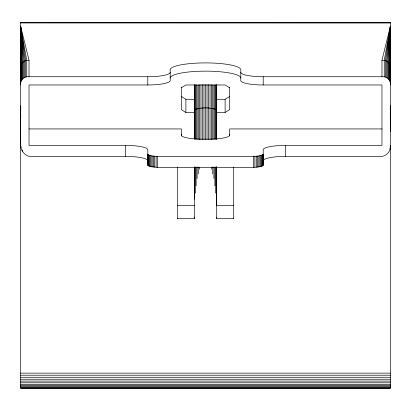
<?xml version="1.0" encoding="UTF-8"?>
<svg xmlns="http://www.w3.org/2000/svg" width="411" height="411" viewBox="0 0 411 411"><rect width="100%" height="100%" fill="white"/><g stroke="black" fill="none" stroke-linecap="round" stroke-linejoin="round"><path stroke-width="0.62" d="M390.245 118.656L390.378 105.894L390.352 131.458L390.378 128.936M390.378 68.509L390.378 26.237L381.973 60.268L381.973 76.734L263.204 76.734A22.41 4.393 0 0 1 240.795 72.341M20.622 68.509L20.622 26.237L29.027 60.268L29.027 76.734L147.796 76.734A22.41 4.393 0 0 0 170.205 72.341M263.107 165.458L263.204 149.794A22.41 4.393 0 0 1 285.614 145.402L381.973 145.402L381.973 84.974L263.204 84.974A22.41 4.393 0 0 1 240.795 80.582L240.795 69.819A35.295 6.915 0 0 0 205.5 62.904A35.295 6.915 0 0 0 170.205 69.819L170.205 80.582A22.41 4.393 0 0 1 147.796 84.974L29.027 84.974L29.027 145.402L125.386 145.402A22.41 4.393 0 0 1 147.796 149.794L147.893 165.458L151.078 166.727L157.536 167.349L253.464 167.349L257.599 167.077L260.887 166.512L263.107 165.458L263.204 154.187M390.25 110.985L390.378 105.894L390.255 107.78M390.239 109.059L390.378 105.894M390.378 84.974C391.19 80.294 386.597 75.922 381.973 76.734M263.204 160.783A22.41 4.393 0 0 1 285.614 156.391L381.973 156.391C387.09 155.661 391.097 150.565 390.378 145.402M20.653 66.263C21.259 62.421 25.205 59.672 29.027 60.268M29.027 76.734C24.403 75.922 19.81 80.294 20.622 84.974M216.705 110.287L216.664 109.691C209.764 107.266 201.236 107.266 194.336 109.691L194.295 110.287M216.705 217.414L216.803 217.116M147.796 154.187L147.893 154.474C151.094 156.56 155.327 156.123 159 156.38L252 156.38C255.673 156.123 259.906 156.56 263.107 154.474M181.41 87.733L185.89 84.99L225.11 84.99L229.59 87.733M216.705 99.282L225.11 99.282L229.59 96.539M216.705 112.455L225.11 112.455L229.59 109.711L229.59 87.117M20.622 22.703L390.378 22.703L390.378 388.297L20.622 388.297L20.622 22.703L390.378 22.749M20.622 22.944L390.378 22.944M181.41 96.539L185.89 99.282L194.295 99.282M181.41 87.117L181.41 109.711L185.89 112.455L194.295 112.455M29.027 128.936L181.41 128.936L181.41 135.651M381.973 128.936L229.59 128.936L229.59 135.651M147.796 160.783A22.41 4.393 0 0 0 125.386 156.391L29.027 156.391C24.28 154.973 20.694 150.38 20.622 145.402M177.49 205.325L194.295 205.325M216.705 205.325L233.51 205.325M177.49 218.513L194.295 218.513M216.705 218.513L233.51 218.513M20.622 373.137L390.378 373.137M20.622 375.222L390.378 375.222M20.622 377.272L390.378 377.272M20.622 379.245L390.378 379.245M20.622 381.1L390.378 381.1M20.622 382.8L390.378 382.8M20.622 384.321L390.378 384.321M20.622 385.626L390.378 385.626M20.622 386.694L390.378 386.694M20.622 387.506L390.378 387.506M20.622 388.046L390.378 388.046M381.973 60.268C385.795 59.672 389.741 62.421 390.347 66.263M194.198 217.116L194.295 217.414M20.786 107.163L20.622 105.894L20.72 146.619M20.756 107.153L20.622 105.894L20.761 116.714M20.776 107.8L20.622 105.894L20.75 110.97M20.622 128.936L20.72 130.153M20.74 107.816L20.622 105.894L20.75 109.049M390.096 147.893L390.096 149.162M390.07 81.64L390.378 26.237L384.259 60.294L384.259 76.759M389.623 80.602L390.378 26.237L385.374 60.566L385.374 77.032M389.022 79.647L389.022 63.181L390.378 26.237L386.427 61.003L386.427 77.468M388.277 78.794L388.277 62.328L390.378 26.237L387.403 61.593L387.403 78.059M285.614 145.402L285.614 156.391M263.204 76.734L263.204 84.974M262.824 154.752L262.824 165.741M262.352 155.024L262.352 166.013M261.704 155.286L261.704 166.27M260.887 155.522L260.887 166.512M259.922 155.738L259.922 166.727M258.822 155.928L258.822 166.917M257.599 156.088L257.599 167.077M256.289 156.216L256.289 167.2M254.897 156.308L254.897 167.292M253.464 156.365L253.464 167.349M233.51 166.964L233.51 218.801M225.11 99.282L225.11 112.455M216.705 139.298L216.705 84.928L216.664 139.195M216.705 166.866L216.705 218.801M216.664 166.779L216.664 205.911M216.294 84.676L216.294 138.908M216.294 167.133L216.294 199.207M215.703 85.036L215.703 139.272M215.703 166.856L215.703 193.155M214.896 84.779L214.896 139.016M214.896 167.241L214.896 185.844M213.905 85.185L213.905 139.432M213.905 167.015L213.905 178.559M212.744 84.99L212.744 139.237M212.744 166.82L212.744 173.874M211.439 84.836L211.439 139.719M211.439 167.303L211.439 169.229M210.031 84.717L210.031 139.601M208.547 84.645L208.547 139.529M207.026 84.615L207.026 139.504M205.5 84.635L205.5 139.524M203.974 84.615L203.974 139.504M202.453 84.645L202.453 139.529M200.969 84.717L200.969 139.601M199.561 84.836L199.561 139.719M199.561 167.303L199.561 169.229M198.256 84.99L198.256 139.237M198.256 166.82L198.256 173.874M197.095 85.185L197.095 139.432M197.095 167.015L197.095 178.559M196.104 84.779L196.104 139.016M196.104 167.241L196.104 185.844M195.297 85.036L195.297 139.272M195.297 166.856L195.297 193.155M194.706 84.676L194.706 138.908M194.706 167.133L194.706 199.207M194.295 84.928L194.295 139.298M194.336 166.779L194.295 218.801M185.89 99.282L185.89 112.455M177.49 166.964L177.49 218.801M157.536 156.365L157.536 167.349M156.103 156.308L156.103 167.292M154.711 156.216L154.711 167.2M153.401 156.088L153.401 167.077M152.178 155.928L152.178 166.917M151.078 155.738L151.078 166.727M150.113 155.522L150.113 166.512M149.296 155.286L149.296 166.27M148.648 155.024L148.648 166.013M148.176 154.752L148.176 165.741M147.893 154.474L147.893 165.458M147.796 76.734L147.796 84.974M125.386 145.402L125.386 156.391M26.741 76.759L26.741 60.294L20.622 26.237L20.93 81.64M25.626 77.032L25.626 60.566L20.622 26.237L21.377 80.602M24.573 77.468L24.573 61.003L20.622 26.237L21.978 63.181L21.978 79.647M23.597 78.059L23.597 61.593L20.622 26.237L22.723 62.328L22.723 78.794M22.338 149.938L22.338 151.202M20.94 146.557L20.94 147.821M170.205 78.059A35.295 6.915 0 0 1 205.5 71.144A35.295 6.915 0 0 1 240.795 78.059M229.59 134.428A21.295 4.172 0 0 1 218.272 138.723L215.246 138.975A21.295 4.172 0 0 1 205.5 139.149A21.295 4.172 0 0 1 195.754 138.975L192.728 138.723A21.295 4.172 0 0 1 181.41 134.428"/></g></svg>
